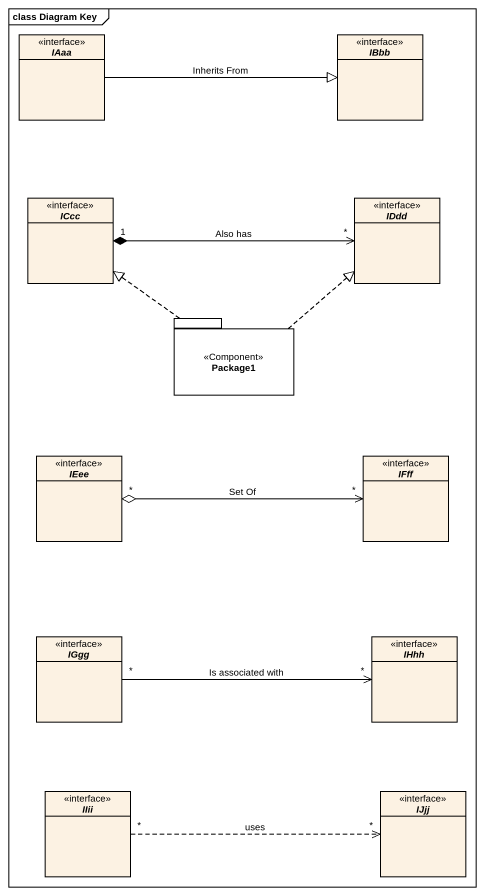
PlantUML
@startuml
mainframe class Diagram Key
hide circle
hide empty members
interface IAaa
interface IBbb
interface ICcc
interface IDdd
package Package1 <<Component>> {
}
interface IEee
interface IFff
interface IGgg
interface IHhh
interface IIii
interface IJjj
IAaa -right-|> IBbb : Inherits From
IDdd "*" <-left-* "1" ICcc : Also has
Package1 .up.|> ICcc
Package1 .up.|> IDdd
IFff "*" <-left-o "*" IEee : Set Of
IGgg "*" -right-> "*" IHhh : Is associated with
IIii "*" .right.> "*" IJjj : uses
@enduml
